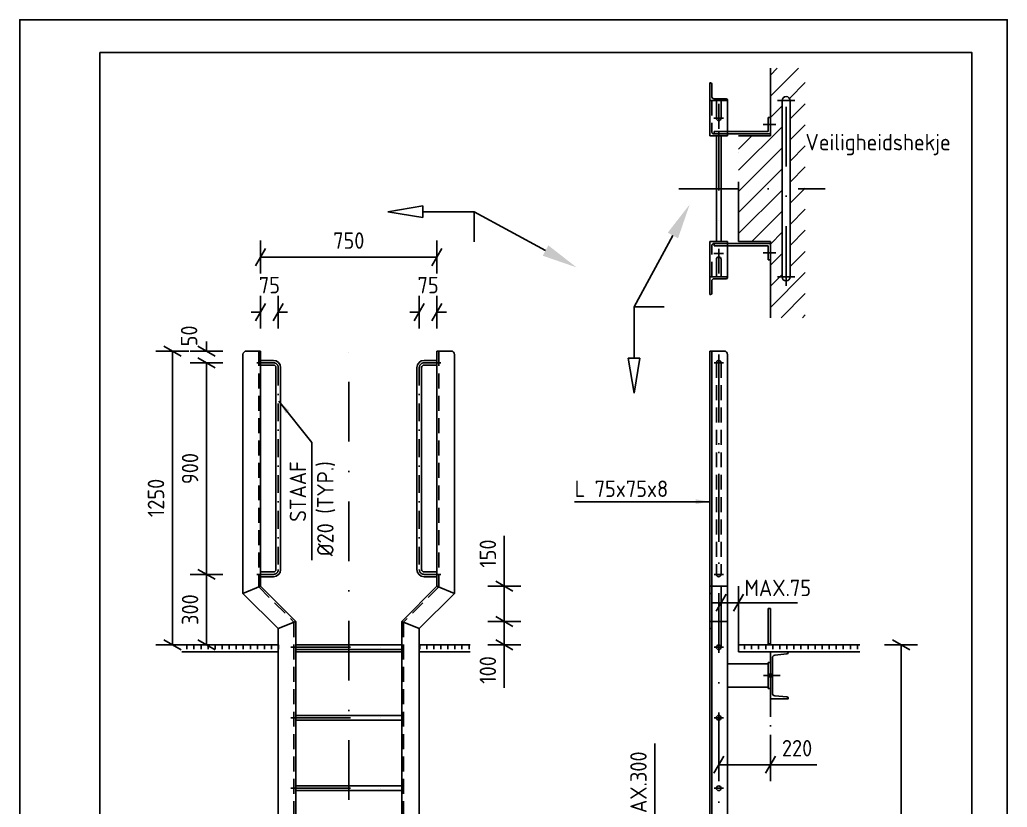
# Model space of a CAD drawing. Extents: x 0 to 9251, y -794 to 5906.
# Drawn here: x 5051 to 9251, y 2556 to 5906 of the extents above; entities that cross this region are included whole.
import ezdxf

# ---------------------------------------------------------------- set-up
doc = ezdxf.new("R2010")
doc.units = 0
doc.header["$LTSCALE"] = 20
doc.header["$PDMODE"] = 3
doc.linetypes.add('DASHDOT', pattern=[25.4, 12.7, -6.35, 0, -6.35])
doc.linetypes.add('HIDDEN2', pattern=[4.7625, 3.175, -1.5875])
doc.layers.get('0').update_dxf_attribs({"linetype": 'CONTINUOUS'})
doc.layers.get('DEFPOINTS').update_dxf_attribs({"linetype": 'CONTINUOUS'})
for name, color, linetype in [('AC-0000-ALGEMEEN-co-25', 7, 'CONTINUOUS'), ('S-0100-ASLIJN-dd-06', 1, 'DASHDOT'), ('S-0200-MAAT', 7, 'CONTINUOUS'), ('S-0300-tekst-35', 2, 'CONTINUOUS'), ('S-2000-STAAL-ALG-co-06', 1, 'CONTINUOUS'), ('S-2020-STAAL-PROF-CO-25', 7, 'CONTINUOUS'), ('S-2030-staal-prstip-hi2-12', 3, 'HIDDEN2'), ('S-2090-arcering-06', 1, 'CONTINUOUS')]:
    doc.layers.add(name, color=color, linetype=linetype)
doc.layers.add('AC-0000-HULPLIJN-co-grijs', color=9, linetype='CONTINUOUS', plot=False)
doc.styles.get("Standard").update_dxf_attribs({"font": 'isocp.shx'})
doc.dimstyles.new('STIJL A', dxfattribs={"dimtxt": 70, "dimasz": 20, "dimexe": 50, "dimexo": 50, "dimgap": 20, "dimtad": 0, "dimdec": 0, "dimdsep": 46, "dimtxsty": 'Standard', "dimblk": 'MAATPUNT', "dimcen": -3, "dimdle": 1.25, "dimse1": 1, "dimse2": 1, "dimclrt": 2, "dimadec": 0, "dimazin": 0, "dimtfac": 1, "dimtdec": 0, "dimtofl": 0, "dimtmove": 2, "dimatfit": 3, "dimldrblk": 'DOT', "dimfxl": 1, "dimtvp": 1, "dimtolj": 1, "dimtzin": 1, "dimarcsym": 0})
doc.dimstyles.new('STIJL B', dxfattribs={"dimtxt": 70, "dimasz": 60, "dimexe": 50, "dimexo": 50, "dimgap": 20, "dimtad": 0, "dimdec": 0, "dimdsep": 46, "dimtxsty": 'Standard', "dimcen": -3, "dimdle": 1.25, "dimclrt": 2, "dimadec": 0, "dimazin": 0, "dimtfac": 1, "dimtdec": 0, "dimtofl": 0, "dimtmove": 2, "dimatfit": 3, "dimfxl": 1, "dimtvp": 1, "dimtolj": 1, "dimtzin": 1, "dimarcsym": 0})

# ---------------------------------------------------------------- blocks, each defined once
blk = doc.blocks.new('_Oblique')
at = {"color": 0, "linetype": 'ByBlock', "lineweight": -2}
blk.add_line((-0.5, -0.5), (0.5, 0.5), dxfattribs=at)
blk = doc.blocks.new('MAATPUNT')
for p, q in [((0, -3.5), (0, 3.5)), ((0, 0), (-1, 0))]:
    blk.add_line(p, q)
at = {"xscale": 3.000000000000007, "yscale": 3, "zscale": 3, "rotation": 195.0000000102671}
blk.add_blockref('_Oblique', (0, 0), dxfattribs=at)
blk = doc.blocks.new('*D8')
at = {"layer": 'DEFPOINTS', "color": 0}
for p in [(8243.7, 3016.8), (8023.7, 2936.8), (8243.7, 2737.1)]:
    blk.add_point(p, dxfattribs=at)
at = {"layer": 'S-0200-MAAT', "color": 0, "lineweight": -2}
for p, q in [((8043.7, 2737.1), (8223.7, 2737.1)), ((8441, 2737.1), (8243.7, 2737.1))]:
    blk.add_line(p, q, dxfattribs=at)
at = {"layer": 'S-0200-MAAT', "color": 0, "lineweight": -2, "xscale": 20, "yscale": 20, "zscale": 20, "rotation": 180}
blk.add_blockref('MAATPUNT', (8023.7, 2737.1), dxfattribs=at)
at = {"layer": 'S-0200-MAAT', "color": 0, "lineweight": -2, "xscale": 20, "yscale": 20, "zscale": 20}
blk.add_blockref('MAATPUNT', (8243.7, 2737.1), dxfattribs=at)
at = {"layer": 'S-0200-MAAT', "color": 2, "insert": (8357.1, 2807.1), "char_height": 70, "attachment_point": 5}
blk.add_mtext('\\A1;220', dxfattribs=at)
blk = doc.blocks.new('_dot')
at = {"color": 0, "linetype": 'ByBlock', "lineweight": -2}
blk.add_line((-0.5, 0), (-1, 0), dxfattribs=at)
at = {"color": 0, "linetype": 'ByBlock', "const_width": 0.5}
blk.add_lwpolyline([(-0.25, 0, 1), (0.25, 0, 1)], format="xyb", close=True, dxfattribs=at)
blk = doc.blocks.new('*D4')
at = {"layer": 'DEFPOINTS', "color": 0}
for p in [(7752.6, 2036.8), (8023.7, 2036.8), (8023.7, 1736.8)]:
    blk.add_point(p, dxfattribs=at)
at = {"layer": 'S-0200-MAAT', "color": 0, "lineweight": -2}
for p, q in [((7752.6, 2826.6), (7752.6, 2036.8)), ((7752.6, 1756.8), (7752.6, 2016.8))]:
    blk.add_line(p, q, dxfattribs=at)
at = {"layer": 'S-0200-MAAT', "color": 0, "lineweight": -2, "xscale": 20, "yscale": 20, "zscale": 20}
for p, rotation in [((7752.6, 2036.8), 90), ((7752.6, 1736.8), 270)]:
    blk.add_blockref('MAATPUNT', p, dxfattribs=dict(at, rotation=rotation))
at = {"layer": 'S-0200-MAAT', "color": 2, "insert": (7682.6, 2446.1), "char_height": 70, "attachment_point": 5, "rotation": 90}
blk.add_mtext('\\A1;MIN. 225/MAX.300', dxfattribs=at)
blk = doc.blocks.new('*D7')
at = {"layer": 'DEFPOINTS', "color": 0}
for p in [(8624.6, 3246.8), (8799.6, 3246.8), (8604.6, 1136.8)]:
    blk.add_point(p, dxfattribs=at)
at = {"layer": 'S-0200-MAAT', "color": 0, "lineweight": -2}
blk.add_line((8799.6, 1156.8), (8799.6, 3226.8), dxfattribs=at)
at = {"layer": 'S-0200-MAAT', "color": 0, "lineweight": -2, "xscale": 20, "yscale": 20, "zscale": 20}
for p, rotation in [((8799.6, 3246.8), 90), ((8799.6, 1136.8), 270)]:
    blk.add_blockref('MAATPUNT', p, dxfattribs=dict(at, rotation=rotation))
at = {"layer": 'S-0200-MAAT', "color": 2, "insert": (8729.6, 2191.8), "char_height": 70, "attachment_point": 5, "rotation": 90}
blk.add_mtext('\\A1;MAX.3000', dxfattribs=at)
blk = doc.blocks.new('*D6')
at = {"layer": 'DEFPOINTS', "color": 0}
for p in [(6747.3, 3346.8), (6747.3, 3246.8), (7111.9, 3246.8)]:
    blk.add_point(p, dxfattribs=at)
at = {"layer": 'S-0200-MAAT', "color": 0, "lineweight": -2}
for p, q in [((7111.9, 3326.8), (7111.9, 3266.8)), ((7111.9, 3064.1), (7111.9, 3246.8))]:
    blk.add_line(p, q, dxfattribs=at)
at = {"layer": 'S-0200-MAAT', "color": 0, "lineweight": -2, "xscale": 20, "yscale": 20, "zscale": 20}
for p, rotation in [((7111.9, 3346.8), 90), ((7111.9, 3246.8), 270)]:
    blk.add_blockref('MAATPUNT', p, dxfattribs=dict(at, rotation=rotation))
at = {"layer": 'S-0200-MAAT', "color": 2, "insert": (7041.9, 3140.1), "char_height": 70, "attachment_point": 5, "rotation": 90}
blk.add_mtext('\\A1;100', dxfattribs=at)
blk = doc.blocks.new('*D5')
at = {"layer": 'DEFPOINTS', "color": 0}
for p in [(6897.3, 3496.8), (7111.9, 3496.8), (6747.3, 3346.8)]:
    blk.add_point(p, dxfattribs=at)
at = {"layer": 'S-0200-MAAT', "color": 0, "lineweight": -2}
for p, q in [((7111.9, 3711.1), (7111.9, 3496.8)), ((7111.9, 3366.8), (7111.9, 3476.8))]:
    blk.add_line(p, q, dxfattribs=at)
at = {"layer": 'S-0200-MAAT', "color": 0, "lineweight": -2, "xscale": 20, "yscale": 20, "zscale": 20}
for p, rotation in [((7111.9, 3496.8), 90), ((7111.9, 3346.8), 270)]:
    blk.add_blockref('MAATPUNT', p, dxfattribs=dict(at, rotation=rotation))
at = {"layer": 'S-0200-MAAT', "color": 2, "insert": (7041.9, 3635.1), "char_height": 70, "attachment_point": 5, "rotation": 90}
blk.add_mtext('\\A1;150', dxfattribs=at)
blk = doc.blocks.new('*D17')
at = {"layer": 'DEFPOINTS', "color": 0}
for p in [(5845.4, 3546.8), (6060.4, 3546.8), (5924.8, 3246.8)]:
    blk.add_point(p, dxfattribs=at)
at = {"layer": 'S-0200-MAAT', "color": 0, "lineweight": -2}
blk.add_line((5845.4, 3266.8), (5845.4, 3526.8), dxfattribs=at)
at = {"layer": 'S-0200-MAAT', "color": 0, "lineweight": -2, "xscale": 20, "yscale": 20, "zscale": 20}
for p, rotation in [((5845.4, 3546.8), 90), ((5845.4, 3246.8), 270)]:
    blk.add_blockref('MAATPUNT', p, dxfattribs=dict(at, rotation=rotation))
at = {"layer": 'S-0200-MAAT', "color": 2, "insert": (5775.4, 3396.8), "char_height": 70, "attachment_point": 5, "rotation": 90}
blk.add_mtext('\\A1;300', dxfattribs=at)
blk = doc.blocks.new('*D18')
at = {"layer": 'DEFPOINTS', "color": 0}
for p in [(5845.4, 4446.8), (6060.4, 4446.8), (6060.4, 3546.8)]:
    blk.add_point(p, dxfattribs=at)
at = {"layer": 'S-0200-MAAT', "color": 0, "lineweight": -2}
blk.add_line((5845.4, 3566.8), (5845.4, 4426.8), dxfattribs=at)
at = {"layer": 'S-0200-MAAT', "color": 0, "lineweight": -2, "xscale": 20, "yscale": 20, "zscale": 20}
for p, rotation in [((5845.4, 4446.8), 90), ((5845.4, 3546.8), 270)]:
    blk.add_blockref('MAATPUNT', p, dxfattribs=dict(at, rotation=rotation))
at = {"layer": 'S-0200-MAAT', "color": 2, "insert": (5775.4, 3996.8), "char_height": 70, "attachment_point": 5, "rotation": 90}
blk.add_mtext('\\A1;900', dxfattribs=at)
blk = doc.blocks.new('*D19')
at = {"layer": 'DEFPOINTS', "color": 0}
for p in [(6075.4, 4662.2), (6075.4, 4128.1), (6150.4, 4128.1)]:
    blk.add_point(p, dxfattribs=at)
at = {"layer": 'S-0200-MAAT', "color": 0, "lineweight": -2}
for p, q in [((6055.4, 4662.2), (6035.4, 4662.2)), ((6170.4, 4662.2), (6190.4, 4662.2))]:
    blk.add_line(p, q, dxfattribs=at)
at = {"layer": 'S-0200-MAAT', "color": 0, "lineweight": -2, "xscale": 20, "yscale": 20, "zscale": 20}
blk.add_blockref('MAATPUNT', (6075.4, 4662.2), dxfattribs=at)
at = {"layer": 'S-0200-MAAT', "color": 0, "lineweight": -2, "xscale": 20, "yscale": 20, "zscale": 20, "rotation": 180}
blk.add_blockref('MAATPUNT', (6150.4, 4662.2), dxfattribs=at)
at = {"layer": 'S-0200-MAAT', "color": 2, "insert": (6112.9, 4777.2), "char_height": 70, "attachment_point": 5}
blk.add_mtext('\\A1;75', dxfattribs=at)
blk = doc.blocks.new('*D20')
at = {"layer": 'DEFPOINTS', "color": 0}
for p in [(6078.4, 4496.8), (5700.3, 3246.8), (6078.4, 3246.8)]:
    blk.add_point(p, dxfattribs=at)
at = {"layer": 'S-0200-MAAT', "color": 0, "lineweight": -2}
blk.add_line((5700.3, 4476.8), (5700.3, 3266.8), dxfattribs=at)
at = {"layer": 'S-0200-MAAT', "color": 0, "lineweight": -2, "xscale": 20, "yscale": 20, "zscale": 20}
for p, rotation in [((5700.3, 4496.8), 90), ((5700.3, 3246.8), 270)]:
    blk.add_blockref('MAATPUNT', p, dxfattribs=dict(at, rotation=rotation))
at = {"layer": 'S-0200-MAAT', "color": 2, "insert": (5630.3, 3871.8), "char_height": 70, "attachment_point": 5, "rotation": 90}
blk.add_mtext('\\A1;1250', dxfattribs=at)
blk = doc.blocks.new('*D21')
at = {"layer": 'DEFPOINTS', "color": 0}
for p in [(5845.4, 4496.8), (6056.8, 4496.8), (6056.8, 4446.8)]:
    blk.add_point(p, dxfattribs=at)
at = {"layer": 'S-0200-MAAT', "color": 0, "lineweight": -2}
for p, q in [((5845.4, 4516.8), (5845.4, 4536.8)), ((5845.4, 4426.8), (5845.4, 4406.8))]:
    blk.add_line(p, q, dxfattribs=at)
at = {"layer": 'S-0200-MAAT', "color": 0, "lineweight": -2, "xscale": 20, "yscale": 20, "zscale": 20}
for p, rotation in [((5845.4, 4496.8), 270), ((5845.4, 4446.8), 90)]:
    blk.add_blockref('MAATPUNT', p, dxfattribs=dict(at, rotation=rotation))
at = {"layer": 'S-0200-MAAT', "color": 2, "insert": (5771.3, 4561.3), "char_height": 70, "attachment_point": 5, "rotation": 90}
blk.add_mtext('\\A1;50', dxfattribs=at)
blk = doc.blocks.new('A$C05B37911')
at = {"color": 4}
for q in [(33.58, 9.5), (18.39, 7.63), (7.5, 1.25)]:
    blk.add_line((18.39, 1.25), q, dxfattribs=at)
at = {"color": 7}
for p, q in [((0, 1.25), (7.5, 2.5)), ((7.5, 0), (0, 1.25))]:
    blk.add_line(p, q, dxfattribs=at)
blk.add_line((7.5, 2.5), (7.5, 0))
blk.add_solid([(34.17, 8.4), (32.98, 10.6), (40.17, 13.08)], dxfattribs=at)
blk = doc.blocks.new('*D23')
at = {"layer": 'DEFPOINTS', "color": 0}
for p in [(6825.4, 4896.7), (6075.4, 4065.7), (6825.4, 4065.7)]:
    blk.add_point(p, dxfattribs=at)
at = {"layer": 'S-0200-MAAT', "color": 0, "lineweight": -2}
blk.add_line((6095.4, 4896.7), (6805.4, 4896.7), dxfattribs=at)
at = {"layer": 'S-0200-MAAT', "color": 0, "lineweight": -2, "xscale": 20, "yscale": 20, "zscale": 20, "rotation": 180}
blk.add_blockref('MAATPUNT', (6075.4, 4896.7), dxfattribs=at)
at = {"layer": 'S-0200-MAAT', "color": 0, "lineweight": -2, "xscale": 20, "yscale": 20, "zscale": 20}
blk.add_blockref('MAATPUNT', (6825.4, 4896.7), dxfattribs=at)
at = {"layer": 'S-0200-MAAT', "color": 2, "insert": (6450.4, 4966.7), "char_height": 70, "attachment_point": 5}
blk.add_mtext('\\A1;750', dxfattribs=at)
blk = doc.blocks.new('*D24')
at = {"layer": 'DEFPOINTS', "color": 0}
for p in [(6825.4, 4662.2), (6750.4, 4128.1), (6825.4, 4128.1)]:
    blk.add_point(p, dxfattribs=at)
at = {"layer": 'S-0200-MAAT', "color": 0, "lineweight": -2}
for p, q in [((6730.4, 4662.2), (6710.4, 4662.2)), ((6845.4, 4662.2), (6865.4, 4662.2))]:
    blk.add_line(p, q, dxfattribs=at)
at = {"layer": 'S-0200-MAAT', "color": 0, "lineweight": -2, "xscale": 20, "yscale": 20, "zscale": 20}
blk.add_blockref('MAATPUNT', (6750.4, 4662.2), dxfattribs=at)
at = {"layer": 'S-0200-MAAT', "color": 0, "lineweight": -2, "xscale": 20, "yscale": 20, "zscale": 20, "rotation": 180}
blk.add_blockref('MAATPUNT', (6825.4, 4662.2), dxfattribs=at)
at = {"layer": 'S-0200-MAAT', "color": 2, "insert": (6787.9, 4777.2), "char_height": 70, "attachment_point": 5}
blk.add_mtext('\\A1;75', dxfattribs=at)
blk = doc.blocks.new('*D25')
at = {"layer": 'DEFPOINTS', "color": 0}
for p in [(8033.6, 3407.1), (8108.6, 3426.2), (8108.6, 3416.7)]:
    blk.add_point(p, dxfattribs=at)
at = {"layer": 'S-0200-MAAT', "color": 0, "lineweight": -2}
for p, q in [((8013.6, 3426.2), (7993.6, 3426.2)), ((8128.6, 3426.2), (8148.6, 3426.2))]:
    blk.add_line(p, q, dxfattribs=at)
at = {"layer": 'S-0200-MAAT', "color": 0, "lineweight": -2, "xscale": 20, "yscale": 20, "zscale": 20}
blk.add_blockref('MAATPUNT', (8033.6, 3426.2), dxfattribs=at)
at = {"layer": 'S-0200-MAAT', "color": 0, "lineweight": -2, "xscale": 20, "yscale": 20, "zscale": 20, "rotation": 180}
blk.add_blockref('MAATPUNT', (8108.6, 3426.2), dxfattribs=at)
at = {"layer": 'S-0200-MAAT', "color": 2, "insert": (8275.1, 3489), "char_height": 70, "attachment_point": 5}
blk.add_mtext('\\A1;MAX.75', dxfattribs=at)
blk = doc.blocks.new('A4')
blk.add_line((210.00118, 297.07484), (210.00118, 0))
at = {"color": 7}
blk.add_lwpolyline([(0, 0), (210.00118, 0), (210.00118, 297.07484), (0, 297.07484)], close=True, dxfattribs=at)
at = {"color": 4}
blk.add_lwpolyline([(17, 290.07484), (202.50118, 290.07484), (202.50118, 7), (17, 7)], close=True, dxfattribs=at)
at = {"layer": 'AC-0000-HULPLIJN-co-grijs', "color": 1, "insert": (17, 6), "char_height": 1, "attachment_point": 1}
blk.add_mtext('P:\\\\000 - GMI STANDAARDS\\\\BIBLIOTHEEK BOUWKUNDE\\\\2 CAD-WERKGROEP\\\\STAALSPECS GRONTMIJ INDUSTRY\\\\MASTERPLANS\\\\AC-AL-002-S-01 R1', dxfattribs=at)

msp = doc.modelspace()

# ---------------------------------------------------------------- linework, layer by layer
at = {"layer": 'S-0100-ASLIJN-dd-06'}
for p, q in [((8310.5, 4774), (8310.5, 5593)), ((8023.7, 5442.8), (8023.7, 5548)), ((8273.7, 5562.3), (8347.4, 5562.3)), ((8043.7, 5487.3), (8003.7, 5487.3)), ((8023.7, 5433.1), (8023.7, 4941.6)), ((8108.6, 4962.3), (8108.6, 5412.3)), ((8108.6, 5412.3), (8243.7, 5412.3)), ((7853.7, 5187.3), (8477.2, 5187.3)), ((8108.6, 4962.3), (8243.7, 4962.3)), ((8023.7, 4931.8), (8023.7, 4826.6)), ((8043.7, 4912.3), (8003.7, 4912.3)), ((8273.7, 4812.3), (8347.4, 4812.3)), ((6450.4, 1062.9), (6450.4, 4574.2)), ((8023.7, 4482.8), (8023.7, 1104.3)), ((6130.4, 4446.8), (6059.5, 4446.8)), ((6770.4, 4446.8), (6841.3, 4446.8)), ((8003.8, 4446.8), (8043.6, 4446.8)), ((8023.7, 4446.7), (8023.7, 3526.9)), ((6130.4, 3546.8), (6059.5, 3546.8)), ((6770.4, 3546.8), (6841.3, 3546.8)), ((8003.8, 3546.8), (8043.6, 3546.8)), ((8033.6, 3236.8), (8033.6, 3455.3)), ((8108.6, 3236.8), (8108.6, 3455.3)), ((6204.3, 3236.8), (6696.6, 3236.8)), ((8003.8, 3236.8), (8043.6, 3236.8)), ((6204.3, 2936.8), (6696.6, 2936.8)), ((8003.8, 2936.8), (8043.6, 2936.8)), ((6204.3, 2636.8), (6696.6, 2636.8)), ((8003.8, 2636.8), (8043.6, 2636.8))]:
    msp.add_line(p, q, dxfattribs=at)
at = {"layer": 'S-0100-ASLIJN-dd-06', "ltscale": 0.3}
for p, q in [((6150.4, 4426.8), (6150.4, 3566.8)), ((6750.4, 4426.8), (6750.4, 3566.8)), ((8243.7, 3016.8), (8243.7, 2667.1))]:
    msp.add_line(p, q, dxfattribs=at)
for centre, start, end in [((6130.4, 4426.8), 0, 90), ((6770.4, 4426.8), 90, 180)]:
    msp.add_arc(centre, 20, start, end, dxfattribs=at)
at = {"layer": 'S-0100-ASLIJN-dd-06'}
for centre, start, end in [((6130.4, 3566.8), 270, 0), ((6770.4, 3566.8), 180, 270)]:
    msp.add_arc(centre, 20, start, end, dxfattribs=at)
at = {"layer": 'S-0200-MAAT'}
for p, q in [((8061.2, 5412.3), (8061.2, 5562.3)), ((8293.7, 4812.3), (8293.7, 5562.3)), ((8327.4, 4812.3), (8327.4, 5562.3)), ((8213, 5460.3), (8267.3, 5460.3)), ((8233.7, 5490.3), (8243.7, 5490.3)), ((8233.7, 5430.3), (8233.7, 5490.3)), ((8243.7, 5420.3), (8243.7, 5490.3)), ((8061.2, 5430.3), (8233.7, 5430.3)), ((8061.2, 5420.3), (8243.7, 5420.3)), ((8061.2, 4962.3), (8061.2, 4812.3)), ((8061.2, 4954.3), (8243.7, 4954.3)), ((8061.2, 4944.3), (8233.7, 4944.3)), ((8213, 4914.3), (8267.3, 4914.3)), ((8233.7, 4944.3), (8233.7, 4884.3)), ((8243.7, 4954.3), (8243.7, 4884.3)), ((8233.7, 4884.3), (8243.7, 4884.3)), ((7993.6, 3426.2), (8359.6, 3426.2))]:
    msp.add_line(p, q, dxfattribs=at)
for centre, radius, start, end in [((8310.5, 5562.3), 16.9, 0, 180), ((8023.7, 5487.3), 10, 180, 0), ((8023.7, 4887.3), 10, 0, 180), ((8310.5, 4812.3), 16.9, 180, 0)]:
    msp.add_arc(centre, radius, start, end, dxfattribs=at)
at = {"layer": 'S-2000-STAAL-ALG-co-06'}
for p, q in [((8243.7, 5412.3), (8243.7, 5699.6)), ((8243.7, 4638.7), (8243.7, 4962.3)), ((5743.8, 3246.8), (6150.4, 3246.8)), ((5761.9, 3227.8), (5761.9, 3246.8)), ((5791.9, 3227.8), (5791.9, 3246.8)), ((5821.9, 3227.8), (5821.9, 3246.8)), ((5851.9, 3227.8), (5851.9, 3246.8)), ((5881.9, 3227.8), (5881.9, 3246.8)), ((5911.9, 3227.8), (5911.9, 3246.8)), ((5941.9, 3227.8), (5941.9, 3246.8)), ((5971.9, 3227.8), (5971.9, 3246.8)), ((6001.9, 3227.8), (6001.9, 3246.8)), ((6031.9, 3227.8), (6031.9, 3246.8)), ((6061.9, 3227.8), (6061.9, 3246.8)), ((6091.9, 3227.8), (6091.9, 3246.8)), ((6121.9, 3227.8), (6121.9, 3246.8)), ((6151.9, 3227.8), (6151.9, 3246.8)), ((6225.4, 3246.8), (6675.4, 3246.8)), ((6750.4, 3246.8), (6966.9, 3246.8)), ((6751.9, 3227.8), (6751.9, 3246.8)), ((6781.9, 3227.8), (6781.9, 3246.8)), ((6811.9, 3227.8), (6811.9, 3246.8)), ((6841.9, 3227.8), (6841.9, 3246.8)), ((6871.9, 3227.8), (6871.9, 3246.8)), ((6901.9, 3227.8), (6901.9, 3246.8)), ((6931.9, 3227.8), (6931.9, 3246.8)), ((6961.9, 3227.8), (6961.9, 3246.8)), ((8108.6, 3246.8), (8624.6, 3246.8)), ((8108.6, 3216.8), (8108.6, 3246.8)), ((8133.7, 3227.8), (8133.7, 3246.8)), ((8163.7, 3227.8), (8163.7, 3246.8)), ((8193.7, 3227.8), (8193.7, 3246.8)), ((8223.7, 3227.8), (8223.7, 3246.8)), ((8253.7, 3227.8), (8253.7, 3246.8)), ((8283.7, 3227.8), (8283.7, 3246.8)), ((8313.7, 3227.8), (8313.7, 3246.8)), ((8343.7, 3227.8), (8343.7, 3246.8)), ((8373.7, 3227.8), (8373.7, 3246.8)), ((8403.7, 3227.8), (8403.7, 3246.8)), ((8433.7, 3227.8), (8433.7, 3246.8)), ((8463.7, 3227.8), (8463.7, 3246.8)), ((8493.7, 3227.8), (8493.7, 3246.8)), ((8523.7, 3227.8), (8523.7, 3246.8)), ((8553.7, 3227.8), (8553.7, 3246.8)), ((8583.7, 3227.8), (8583.7, 3246.8)), ((8613.7, 3227.8), (8613.7, 3246.8)), ((5740.7, 3216.8), (6150.4, 3216.8)), ((6225.4, 3216.8), (6675.4, 3216.8)), ((6750.4, 3216.8), (6966.9, 3216.8)), ((8108.6, 3216.8), (8624.6, 3216.8))]:
    msp.add_line(p, q, dxfattribs=at)
at = {"layer": 'S-2020-STAAL-PROF-CO-25'}
for p, q in [((7986.2, 5562.3), (7986.2, 5637.3)), ((7986.2, 5637.3), (7989.2, 5637.3)), ((7994.2, 5632.3), (7994.2, 5580.3)), ((7986.2, 5537.3), (7986.2, 5562.3)), ((8061.2, 5562.3), (7986.2, 5562.3)), ((8004.2, 5570.3), (8056.2, 5570.3)), ((8013.7, 5487.3), (8013.7, 5562.3)), ((8033.7, 5487.3), (8033.7, 5562.3)), ((8061.2, 5565.3), (8061.2, 5562.3)), ((7986.2, 5412.3), (7986.2, 5537.3)), ((7986.2, 5412.3), (7986.2, 5422.3)), ((8061.2, 5412.3), (7986.2, 5412.3)), ((8013.7, 5412.3), (8013.7, 4962.3)), ((8033.7, 5412.3), (8033.7, 4962.3)), ((8061.2, 5415.3), (8061.2, 5412.3)), ((7986.2, 4962.3), (7986.2, 4952.3)), ((7986.2, 4962.3), (7986.2, 4812.3)), ((8061.2, 4962.3), (7986.2, 4962.3)), ((8061.2, 4959.3), (8061.2, 4962.3)), ((8013.7, 4887.3), (8013.7, 4812.3)), ((8033.7, 4887.3), (8033.7, 4812.3)), ((7986.2, 4812.3), (7986.2, 4802.3)), ((7986.2, 4812.3), (7986.2, 4737.3)), ((8061.2, 4812.3), (7986.2, 4812.3)), ((7994.2, 4742.3), (7994.2, 4794.3)), ((8004.2, 4804.3), (8056.2, 4804.3)), ((8061.2, 4809.3), (8061.2, 4812.3)), ((7986.2, 4737.3), (7989.2, 4737.3)), ((6015.4, 4496.8), (6075.4, 4496.8)), ((6075.4, 4496.8), (6075.4, 3496.8)), ((6825.4, 4496.8), (6825.4, 3496.8)), ((6885.4, 4496.8), (6825.4, 4496.8)), ((7986.2, 4496.8), (7986.2, 1266.8)), ((7986.2, 4496.8), (8046.2, 4496.8)), ((7994.2, 4496.8), (7994.2, 1266.8)), ((6000.4, 4481.8), (6000.4, 3465.8)), ((6130.4, 4456.8), (6075.4, 4456.8)), ((6770.4, 4456.8), (6825.4, 4456.8)), ((6900.4, 4481.8), (6900.4, 3465.8)), ((8061.2, 4481.8), (8061.2, 1266.8)), ((6130.4, 4436.8), (6075.4, 4436.8)), ((6140.4, 4426.8), (6140.4, 3566.8)), ((6160.4, 4426.8), (6160.4, 3566.8)), ((6740.4, 4426.8), (6740.4, 3566.8)), ((6760.4, 4426.8), (6760.4, 3566.8)), ((6770.4, 4436.8), (6825.4, 4436.8)), ((6130.4, 3556.8), (6075.4, 3556.8)), ((6130.4, 3536.8), (6075.4, 3536.8)), ((6770.4, 3556.8), (6825.4, 3556.8)), ((6770.4, 3536.8), (6825.4, 3536.8)), ((6000.4, 3465.8), (6075.4, 3496.8)), ((6075.4, 3496.8), (6225.4, 3346.8)), ((6825.4, 3496.8), (6675.4, 3346.8)), ((6900.4, 3465.8), (6825.4, 3496.8)), ((8061.2, 3496.8), (7986.2, 3496.8)), ((6000.4, 3465.8), (6150.4, 3315.8)), ((6900.4, 3465.8), (6750.4, 3315.8)), ((7986.2, 3465.8), (7994.2, 3465.8)), ((6150.4, 3315.8), (6225.4, 3346.8)), ((6225.4, 3346.8), (6225.4, 1266.8)), ((6675.4, 3346.8), (6675.4, 1266.8)), ((6750.4, 3315.8), (6675.4, 3346.8)), ((8061.2, 3346.8), (7986.2, 3346.8)), ((6150.4, 3315.8), (6150.4, 1266.8)), ((6750.4, 3315.8), (6750.4, 1266.8)), ((7986.2, 3315.8), (7994.2, 3315.8)), ((6225.4, 3246.8), (6675.4, 3246.8)), ((6225.4, 3226.8), (6675.4, 3226.8)), ((6225.4, 2946.8), (6675.4, 2946.8)), ((6225.4, 2926.8), (6675.4, 2926.8)), ((6225.4, 2646.8), (6675.4, 2646.8)), ((6225.4, 2626.8), (6675.4, 2626.8))]:
    msp.add_line(p, q, dxfattribs=at)
at = {"layer": 'S-2020-STAAL-PROF-CO-25', "color": 1}
for p, q in [((8243.7, 3401.8), (8233.7, 3401.8)), ((8233.7, 3401.8), (8233.7, 3251.8)), ((8243.7, 3251.8), (8243.7, 3401.8)), ((8233.7, 3251.8), (8243.7, 3251.8)), ((8233.7, 3166.4), (8061.2, 3166.4)), ((8233.7, 3171.4), (8233.7, 3061.4)), ((8233.7, 3171.4), (8243.7, 3171.4)), ((8214.2, 3116.4), (8284.5, 3116.4)), ((8233.7, 3066.4), (8061.2, 3066.4)), ((8233.7, 3061.4), (8243.7, 3061.4))]:
    msp.add_line(p, q, dxfattribs=at)
msp.add_lwpolyline([(8318.7, 3019.8, 0.391021), (8313.2, 3025.8), (8262.8, 3029.8, -0.391021), (8252.2, 3041.3), (8252.2, 3191.5, -0.384334), (8262.5, 3202.9), (8313.3, 3208.1, 0.384334), (8318.7, 3214.1), (8318.7, 3216.8), (8243.7, 3216.8), (8243.7, 3016.8), (8318.7, 3016.8)], format="xyb", close=True, dxfattribs=at)
at = {"layer": 'S-2020-STAAL-PROF-CO-25'}
for centre in [(8023.7, 3236.8), (8023.7, 2936.8), (8023.7, 2636.8)]:
    msp.add_circle(centre, 9.92, dxfattribs=at)
for centre, radius, start, end in [((7989.2, 5632.3), 5, 0, 90), ((8004.2, 5580.3), 10, 180, 270), ((8056.2, 5565.3), 5, 0, 90), ((8004.2, 4794.3), 10, 90, 180), ((8056.2, 4809.3), 5, 270, 360), ((7989.2, 4742.3), 5, 270, 360), ((6015.4, 4481.8), 15, 90, 180), ((6885.4, 4481.8), 15, 0, 90), ((8046.2, 4481.8), 15, 0, 90), ((6130.4, 4426.8), 30, 0, 90), ((6770.4, 4426.8), 30, 90, 180), ((6130.4, 4426.8), 10, 0, 90), ((6770.4, 4426.8), 10, 90, 180), ((6130.4, 3566.8), 30, 270, 0), ((6130.4, 3566.8), 10, 270, 0), ((6770.4, 3566.8), 30, 180, 270), ((6770.4, 3566.8), 10, 180, 270)]:
    msp.add_arc(centre, radius, start, end, dxfattribs=at)
at = {"layer": 'S-2020-STAAL-PROF-CO-25', "color": 1}
msp.add_solid([(8233.7, 3125.4), (8252.2, 3125.4), (8233.7, 3107.4), (8252.2, 3107.4)], dxfattribs=at)
at = {"layer": 'S-2030-staal-prstip-hi2-12', "linetype": 'HIDDEN2'}
for p, q in [((7994.2, 5562.3), (7994.2, 5430.3)), ((8004.2, 5420.3), (8004.2, 5430.3)), ((8004.2, 5430.3), (8061.2, 5430.3)), ((8004.2, 5420.3), (8056.2, 5420.3)), ((8004.2, 5420.3), (8061.2, 5420.3)), ((7994.2, 4812.3), (7994.2, 4944.3)), ((8004.2, 4954.3), (8056.2, 4954.3)), ((8004.2, 4954.3), (8004.2, 4944.3)), ((8004.2, 4954.3), (8061.2, 4954.3)), ((8004.2, 4944.3), (8061.2, 4944.3)), ((6067.4, 4496.8), (6067.4, 3493.5)), ((6833.4, 4496.8), (6833.4, 3493.5)), ((8013.8, 4446.8), (8013.8, 3546.8)), ((8033.6, 4446.8), (8033.6, 3546.8))]:
    msp.add_line(p, q, dxfattribs=at)
at = {"layer": 'S-2030-staal-prstip-hi2-12'}
for p, q in [((6067.4, 3493.5), (6217.4, 3343.5)), ((6833.4, 3493.5), (6683.4, 3343.5)), ((6217.4, 3343.5), (6217.4, 1266.8)), ((6683.4, 3343.5), (6683.4, 1266.8))]:
    msp.add_line(p, q, dxfattribs=at)
at = {"layer": 'S-2030-staal-prstip-hi2-12', "linetype": 'HIDDEN2'}
for centre, radius, start, end in [((8004.2, 5430.3), 10, 180, 270), ((8056.2, 5415.3), 5, 0, 90), ((8056.2, 4959.3), 5, 270, 360), ((8004.2, 4944.3), 10, 90, 180), ((8023.7, 4446.8), 9.92, 0, 180), ((8023.7, 3546.8), 9.92, 180, 0)]:
    msp.add_arc(centre, radius, start, end, dxfattribs=at)
at = {"layer": 'S-2090-arcering-06'}
for p, q in [((8243.7, 5670.3), (8273, 5699.6)), ((8243.7, 5580.5), (8362.8, 5699.6)), ((8324.6, 5571.6), (8392, 5639)), ((8327.4, 5484.6), (8392, 5549.2)), ((8243.7, 5490.7), (8293.7, 5540.7)), ((8108.6, 5265.8), (8293.7, 5450.9)), ((8327.4, 5394.8), (8392, 5459.4)), ((8108.6, 5355.6), (8165.3, 5412.3)), ((8108.6, 5176), (8293.7, 5361.1)), ((8327.4, 5305), (8392, 5369.6)), ((8108.6, 5086.2), (8293.7, 5271.3)), ((8327.4, 5215.2), (8392, 5279.8)), ((8108.6, 4996.4), (8293.7, 5181.5)), ((8327.4, 5125.4), (8389.3, 5187.3)), ((8389.3, 5187.3), (8392, 5190)), ((8164.3, 4962.3), (8293.7, 5091.7)), ((8327.4, 5035.6), (8392, 5100.2)), ((8243.7, 4951.9), (8293.7, 5001.9)), ((8327.4, 4945.8), (8392, 5010.4)), ((8327.4, 4856), (8392, 4920.6)), ((8243.7, 4862.1), (8293.7, 4912.1)), ((8243.7, 4682.5), (8392, 4830.8)), ((8243.7, 4772.3), (8293.7, 4822.3)), ((8289.8, 4638.7), (8392, 4741)), ((8379.6, 4638.7), (8392, 4651.2))]:
    msp.add_line(p, q, dxfattribs=at)

# ---------------------------------------------------------------- block references
at = {"layer": 'AC-0000-ALGEMEEN-co-25', "xscale": 20, "yscale": 20, "zscale": 20}
msp.add_blockref('A4', (5051, -35.2), dxfattribs=at)
at = {"layer": 'S-2090-arcering-06', "xscale": -20, "yscale": 20, "zscale": 20}
for p, rotation in [((6615.8, 5114.3), 180), ((7638.8, 4316.9), 270)]:
    msp.add_blockref('A$C05B37911', p, dxfattribs=dict(at, rotation=rotation))

# ---------------------------------------------------------------- texts
at = {"layer": 'S-0200-MAAT', "color": 2, "insert": (6392.7, 4027.8), "char_height": 70, "attachment_point": 9, "rotation": 90}
msp.add_mtext('STAAF\\P%%C20 (TYP.)', dxfattribs=at)
at = {"layer": 'S-0200-MAAT', "color": 2, "insert": (7808.8, 3875.9), "char_height": 70, "attachment_point": 9}
msp.add_mtext('L 75x75x8', dxfattribs=at)
at = {"layer": 'S-0300-tekst-35'}
msp.add_text('Veiligheidshekje', height=70, dxfattribs=at).set_placement((8392.9, 5350.7))

# ---------------------------------------------------------------- dimensions: what is measured, and where the dimension line sits
at = {"layer": 'S-0200-MAAT'}
for base, p1, p2, picture, middle in [((6825.4, 4896.7), (6075.4, 4065.7), (6825.4, 4065.7), '*D23', (6450.4, 4966.7)), ((6075.4, 4662.2), (6150.4, 4128.1), (6075.4, 4128.1), '*D19', (6112.9, 4777.2))]:
    dim = msp.add_linear_dim(base=base, p1=p1, p2=p2, dimstyle='STIJL A', dxfattribs=at)
    dim.commit()
    dim.dimension.update_dxf_attribs({"geometry": picture, "text_midpoint": middle})
for base, p1, p2, angle, picture, middle in [((6825.4, 4662.2), (6750.4, 4128.1), (6825.4, 4128.1), 180, '*D24', (6787.9, 4777.2)), ((5700.3, 3246.8), (6078.4, 4496.8), (6078.4, 3246.8), 90, '*D20', (5630.3, 3871.8)), ((5845.4, 4446.8), (6060.4, 3546.8), (6060.4, 4446.8), 90, '*D18', (5775.4, 3996.8)), ((5845.4, 3546.8), (5924.8, 3246.8), (6060.4, 3546.8), 90, '*D17', (5775.4, 3396.8))]:
    dim = msp.add_linear_dim(base=base, p1=p1, p2=p2, angle=angle, dimstyle='STIJL A', dxfattribs=at)
    dim.commit()
    dim.dimension.update_dxf_attribs({"geometry": picture, "text_midpoint": middle})
dim = msp.add_linear_dim(base=(5845.4, 4496.8), p1=(6056.8, 4446.8), p2=(6056.8, 4496.8), angle=90, dimstyle='STIJL A', dxfattribs=at)
dim.commit()
dim.dimension.update_dxf_attribs({"geometry": '*D21', "text_midpoint": (5771.3, 4561.3), "dimtype": 160})
for base, p2, picture, middle in [((7111.9, 3496.8), (6897.3, 3496.8), '*D5', (7111.9, 3635.1)), ((7111.9, 3246.8), (6747.3, 3246.8), '*D6', (7112.9, 3140.1))]:
    dim = msp.add_linear_dim(base=base, p1=(6747.3, 3346.8), p2=p2, angle=90, dimstyle='STIJL A', override={"dimtmove": 1}, dxfattribs=at)
    dim.commit()
    dim.dimension.update_dxf_attribs({"geometry": picture, "text_midpoint": middle, "dimtype": 160})
dim = msp.add_linear_dim(base=(8108.6, 3426.2), p1=(8033.6, 3407.1), p2=(8108.6, 3416.7), text='MAX.75', dimstyle='STIJL A', dxfattribs=at)
dim.commit()
dim.dimension.update_dxf_attribs({"geometry": '*D25', "text_midpoint": (8275.1, 3489), "dimtype": 160})
dim = msp.add_linear_dim(base=(8799.6, 3246.8), p1=(8604.6, 1136.8), p2=(8624.6, 3246.8), angle=90, text='MAX.3000', dimstyle='STIJL A', override={"dimpost": 'MAX. <>'}, dxfattribs=at)
dim.commit()
dim.dimension.update_dxf_attribs({"geometry": '*D7', "text_midpoint": (8729.6, 2191.8)})
dim = msp.add_linear_dim(base=(8243.7, 2737.1), p1=(8023.7, 2936.8), p2=(8243.7, 3016.8), dimstyle='STIJL A', override={"dimtmove": 1}, dxfattribs=at)
dim.commit()
dim.dimension.update_dxf_attribs({"geometry": '*D8', "text_midpoint": (8357.1, 2737.1), "dimtype": 160})
dim = msp.add_linear_dim(base=(7752.6, 2036.8), p1=(8023.7, 1736.8), p2=(8023.7, 2036.8), angle=90, text='MIN. 225/MAX.300', dimstyle='STIJL A', override={"dimtmove": 1}, dxfattribs=at)
dim.commit()
dim.dimension.update_dxf_attribs({"geometry": '*D4', "text_midpoint": (7749.6, 2446.1), "dimtype": 160})

# ---------------------------------------------------------------- leaders
at = {"layer": 'S-0200-MAAT', "annotation_type": 0, "has_hookline": 1, "hookline_direction": 1, "text_width": 420, "horizontal_direction": (0, 1, 0)}
msp.add_leader([(6152.6, 4284.2), (6293.7, 4107.8), (6293.7, 4047.8)], dimstyle='STIJL B', override={"dimtad": 1}, dxfattribs=at)
at = {"layer": 'S-0200-MAAT', "annotation_type": 0, "has_hookline": 1, "hookline_direction": 1, "text_width": 399}
msp.add_leader([(7986.2, 3855.9), (7828.8, 3855.9)], dimstyle='STIJL B', override={"dimtad": 1}, dxfattribs=at)

doc.saveas('drawing.dxf')
